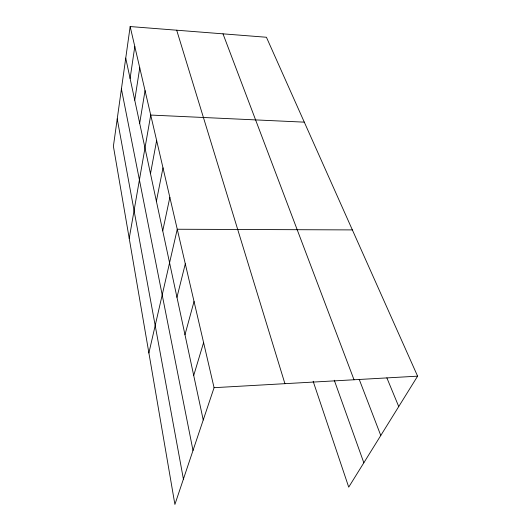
<?xml version="1.0" encoding="UTF-8"?>
<svg xmlns="http://www.w3.org/2000/svg" width="531" height="531" viewBox="0 0 531 531"><rect width="100%" height="100%" fill="white"/><g stroke="black" fill="none" stroke-linecap="round" stroke-linejoin="round"><path stroke-width="0.8" d="M130.161 26.55L113.395 146.244L174.898 504.45L214.073 387.683L130.161 26.55L266.429 37.256L417.605 376.167L348.721 487.133L313.144 381.271M130.095 78.469L134.801 46.522M134.735 100.133L139.753 67.829M139.686 123.258L145.049 90.622M129.219 238.392L150.724 115.054L304.296 122.15M150.485 173.677L156.638 140.503M156.386 201.236L162.997 167.862M162.732 230.859L169.854 197.359M148.892 352.989L177.261 229.246L352.365 229.91M176.962 297.307L185.299 263.834M184.98 334.742L194.041 301.469M193.709 375.477L203.592 342.581M214.073 387.683L417.605 376.167M386.867 377.866L398.735 406.567M359.202 379.326L380.78 435.486M223 33.845L354.024 379.765M334.271 380.236L363.835 462.78M176.697 30.207L284.921 383.674M125.734 58.125L203.24 419.975M121.413 88.996L193.005 450.487M117.225 118.904L183.407 479.088"/></g></svg>
